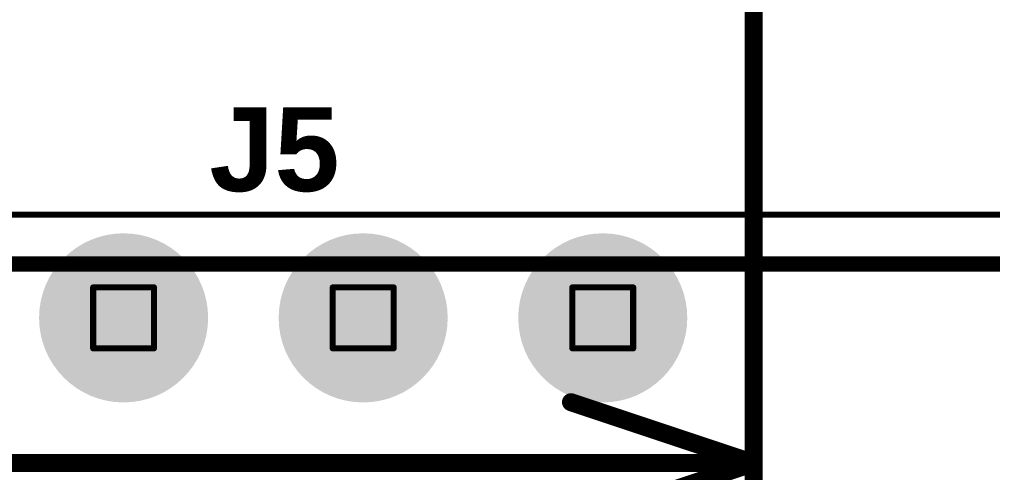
# Model space of a CAD drawing. Header units: inches. Extents: x -1.3 to 11.9, y -6.8 to 4.2.
# Drawn here: x 1.9726 to 2.2924, y -0.3574 to -0.2086 of the extents above; entities that cross this region are included whole.
import ezdxf

# ---------------------------------------------------------------- set-up
doc = ezdxf.new("R2010")
doc.units = ezdxf.units.IN
doc.header["$MEASUREMENT"] = 0
for name, color, linetype in [('02_GND1', 76, 'Continuous'), ('03_SIG1', 76, 'Continuous'), ('04_GND2', 16, 'Continuous'), ('05_SIG2', 156, 'Continuous'), ('06_GND3', 216, 'Continuous'), ('07_SIG3', 216, 'Continuous'), ('08_GND4', 136, 'Continuous'), ('09_PWR1', 136, 'Continuous'), ('10_PWR2', 136, 'Continuous'), ('11_GND5', 136, 'Continuous'), ('12_SIG4', 7, 'Continuous'), ('13_GND6', 136, 'Continuous'), ('14_SIG5', 136, 'Continuous'), ('15_GND7', 136, 'Continuous'), ('BOTTOM', 5, 'Continuous'), ('Bottom Solder', 6, 'Continuous'), ('FAB_DWG_INFO', 1, 'Continuous'), ('Mechanical 13', 56, 'Continuous'), ('Multi-Layer', 9, 'Continuous'), ('Pad Holes', 156, 'Continuous'), ('POT_INFO', 56, 'Continuous'), ('TOP', 1, 'Continuous'), ('Top Overlay', 2, 'Continuous'), ('Top Solder', 216, 'Continuous')]:
    doc.layers.add(name, color=color, linetype=linetype)
doc.styles.add('Microsoft Sans Serif_Bold', font='', dxfattribs={"height": 0.2})
doc.styles.get('Microsoft Sans Serif_Bold').set_extended_font_data('Microsoft Sans Serif', bold=True)

# ---------------------------------------------------------------- blocks, each defined once
blk = doc.blocks.new('CONN_10018784_10201TLF_335')
at = {"layer": '02_GND1'}
h = blk.add_hatch(color=76, dxfattribs=at)
edge = h.paths.add_edge_path()
edge.add_arc((0.19685, 0.07874), 0.02578, 0, 360)
h = blk.add_hatch(color=76, dxfattribs=at)
edge = h.paths.add_edge_path()
edge.add_arc((0.27559, 0.07874), 0.02578, 0, 360)
h = blk.add_hatch(color=76, dxfattribs=at)
edge = h.paths.add_edge_path()
edge.add_arc((0.35433, 0.07874), 0.02578, 0, 360)
at = {"layer": '03_SIG1'}
h = blk.add_hatch(color=76, dxfattribs=at)
edge = h.paths.add_edge_path()
edge.add_arc((0.19685, 0.07874), 0.02378, 0, 360)
h = blk.add_hatch(color=76, dxfattribs=at)
edge = h.paths.add_edge_path()
edge.add_arc((0.27559, 0.07874), 0.02378, 0, 360)
h = blk.add_hatch(color=76, dxfattribs=at)
edge = h.paths.add_edge_path()
edge.add_arc((0.35433, 0.07874), 0.02378, 0, 360)
at = {"layer": '04_GND2'}
h = blk.add_hatch(color=16, dxfattribs=at)
edge = h.paths.add_edge_path()
edge.add_arc((0.19685, 0.07874), 0.02578, 0, 360)
h = blk.add_hatch(color=16, dxfattribs=at)
edge = h.paths.add_edge_path()
edge.add_arc((0.27559, 0.07874), 0.02578, 0, 360)
h = blk.add_hatch(color=16, dxfattribs=at)
edge = h.paths.add_edge_path()
edge.add_arc((0.35433, 0.07874), 0.02578, 0, 360)
at = {"layer": '05_SIG2'}
h = blk.add_hatch(color=156, dxfattribs=at)
edge = h.paths.add_edge_path()
edge.add_arc((0.19685, 0.07874), 0.02378, 0, 360)
h = blk.add_hatch(color=156, dxfattribs=at)
edge = h.paths.add_edge_path()
edge.add_arc((0.27559, 0.07874), 0.02378, 0, 360)
h = blk.add_hatch(color=156, dxfattribs=at)
edge = h.paths.add_edge_path()
edge.add_arc((0.35433, 0.07874), 0.02378, 0, 360)
at = {"layer": '06_GND3'}
h = blk.add_hatch(color=216, dxfattribs=at)
edge = h.paths.add_edge_path()
edge.add_arc((0.19685, 0.07874), 0.02578, 0, 360)
h = blk.add_hatch(color=216, dxfattribs=at)
edge = h.paths.add_edge_path()
edge.add_arc((0.27559, 0.07874), 0.02578, 0, 360)
h = blk.add_hatch(color=216, dxfattribs=at)
edge = h.paths.add_edge_path()
edge.add_arc((0.35433, 0.07874), 0.02578, 0, 360)
at = {"layer": '07_SIG3'}
h = blk.add_hatch(color=216, dxfattribs=at)
edge = h.paths.add_edge_path()
edge.add_arc((0.19685, 0.07874), 0.02378, 0, 360)
h = blk.add_hatch(color=216, dxfattribs=at)
edge = h.paths.add_edge_path()
edge.add_arc((0.27559, 0.07874), 0.02378, 0, 360)
h = blk.add_hatch(color=216, dxfattribs=at)
edge = h.paths.add_edge_path()
edge.add_arc((0.35433, 0.07874), 0.02378, 0, 360)
at = {"layer": '08_GND4'}
h = blk.add_hatch(color=136, dxfattribs=at)
edge = h.paths.add_edge_path()
edge.add_arc((0.19685, 0.07874), 0.02578, 0, 360)
h = blk.add_hatch(color=136, dxfattribs=at)
edge = h.paths.add_edge_path()
edge.add_arc((0.27559, 0.07874), 0.02578, 0, 360)
h = blk.add_hatch(color=136, dxfattribs=at)
edge = h.paths.add_edge_path()
edge.add_arc((0.35433, 0.07874), 0.02578, 0, 360)
at = {"layer": '09_PWR1'}
h = blk.add_hatch(color=136, dxfattribs=at)
edge = h.paths.add_edge_path()
edge.add_arc((0.19685, 0.07874), 0.02578, 0, 360)
h = blk.add_hatch(color=136, dxfattribs=at)
edge = h.paths.add_edge_path()
edge.add_arc((0.27559, 0.07874), 0.02578, 0, 360)
h = blk.add_hatch(color=136, dxfattribs=at)
edge = h.paths.add_edge_path()
edge.add_arc((0.35433, 0.07874), 0.02578, 0, 360)
at = {"layer": '10_PWR2'}
h = blk.add_hatch(color=136, dxfattribs=at)
edge = h.paths.add_edge_path()
edge.add_arc((0.19685, 0.07874), 0.02578, 0, 360)
h = blk.add_hatch(color=136, dxfattribs=at)
edge = h.paths.add_edge_path()
edge.add_arc((0.27559, 0.07874), 0.02578, 0, 360)
h = blk.add_hatch(color=136, dxfattribs=at)
edge = h.paths.add_edge_path()
edge.add_arc((0.35433, 0.07874), 0.02578, 0, 360)
at = {"layer": '11_GND5'}
h = blk.add_hatch(color=136, dxfattribs=at)
edge = h.paths.add_edge_path()
edge.add_arc((0.19685, 0.07874), 0.02578, 0, 360)
h = blk.add_hatch(color=136, dxfattribs=at)
edge = h.paths.add_edge_path()
edge.add_arc((0.27559, 0.07874), 0.02578, 0, 360)
h = blk.add_hatch(color=136, dxfattribs=at)
edge = h.paths.add_edge_path()
edge.add_arc((0.35433, 0.07874), 0.02578, 0, 360)
at = {"layer": '12_SIG4'}
h = blk.add_hatch(color=7, dxfattribs=at)
edge = h.paths.add_edge_path()
edge.add_arc((0.19685, 0.07874), 0.02378, 0, 360)
h = blk.add_hatch(color=7, dxfattribs=at)
edge = h.paths.add_edge_path()
edge.add_arc((0.27559, 0.07874), 0.02378, 0, 360)
h = blk.add_hatch(color=7, dxfattribs=at)
edge = h.paths.add_edge_path()
edge.add_arc((0.35433, 0.07874), 0.02378, 0, 360)
at = {"layer": '13_GND6'}
h = blk.add_hatch(color=136, dxfattribs=at)
edge = h.paths.add_edge_path()
edge.add_arc((0.19685, 0.07874), 0.02578, 0, 360)
h = blk.add_hatch(color=136, dxfattribs=at)
edge = h.paths.add_edge_path()
edge.add_arc((0.27559, 0.07874), 0.02578, 0, 360)
h = blk.add_hatch(color=136, dxfattribs=at)
edge = h.paths.add_edge_path()
edge.add_arc((0.35433, 0.07874), 0.02578, 0, 360)
at = {"layer": '14_SIG5'}
h = blk.add_hatch(color=136, dxfattribs=at)
edge = h.paths.add_edge_path()
edge.add_arc((0.19685, 0.07874), 0.02378, 0, 360)
h = blk.add_hatch(color=136, dxfattribs=at)
edge = h.paths.add_edge_path()
edge.add_arc((0.27559, 0.07874), 0.02378, 0, 360)
h = blk.add_hatch(color=136, dxfattribs=at)
edge = h.paths.add_edge_path()
edge.add_arc((0.35433, 0.07874), 0.02378, 0, 360)
at = {"layer": '15_GND7'}
h = blk.add_hatch(color=136, dxfattribs=at)
edge = h.paths.add_edge_path()
edge.add_arc((0.19685, 0.07874), 0.02578, 0, 360)
h = blk.add_hatch(color=136, dxfattribs=at)
edge = h.paths.add_edge_path()
edge.add_arc((0.27559, 0.07874), 0.02578, 0, 360)
h = blk.add_hatch(color=136, dxfattribs=at)
edge = h.paths.add_edge_path()
edge.add_arc((0.35433, 0.07874), 0.02578, 0, 360)
at = {"layer": 'BOTTOM'}
h = blk.add_hatch(color=5, dxfattribs=at)
edge = h.paths.add_edge_path()
edge.add_arc((0.19685, 0.07874), 0.02378, 0, 360)
h = blk.add_hatch(color=5, dxfattribs=at)
edge = h.paths.add_edge_path()
edge.add_arc((0.27559, 0.07874), 0.02378, 0, 360)
h = blk.add_hatch(color=5, dxfattribs=at)
edge = h.paths.add_edge_path()
edge.add_arc((0.35433, 0.07874), 0.02378, 0, 360)
at = {"layer": 'Bottom Solder'}
h = blk.add_hatch(color=6, dxfattribs=at)
edge = h.paths.add_edge_path()
edge.add_arc((0.19685, 0.07874), 0.02778, 0, 360)
h = blk.add_hatch(color=6, dxfattribs=at)
edge = h.paths.add_edge_path()
edge.add_arc((0.27559, 0.07874), 0.02778, 0, 360)
h = blk.add_hatch(color=6, dxfattribs=at)
edge = h.paths.add_edge_path()
edge.add_arc((0.35433, 0.07874), 0.02778, 0, 360)
at = {"layer": 'Multi-Layer'}
h = blk.add_hatch(color=9, dxfattribs=at)
edge = h.paths.add_edge_path()
edge.add_arc((0.19685, 0.07874), 0.02378, 0, 360)
h = blk.add_hatch(color=9, dxfattribs=at)
edge = h.paths.add_edge_path()
edge.add_arc((0.27559, 0.07874), 0.02378, 0, 360)
h = blk.add_hatch(color=9, dxfattribs=at)
edge = h.paths.add_edge_path()
edge.add_arc((0.35433, 0.07874), 0.02378, 0, 360)
at = {"layer": 'Pad Holes'}
h = blk.add_hatch(color=7, dxfattribs=at)
edge = h.paths.add_edge_path()
edge.add_arc((0.19685, 0.07874), 0.01378, 0, 360)
h = blk.add_hatch(color=7, dxfattribs=at)
edge = h.paths.add_edge_path()
edge.add_arc((0.27559, 0.07874), 0.01378, 0, 360)
h = blk.add_hatch(color=7, dxfattribs=at)
edge = h.paths.add_edge_path()
edge.add_arc((0.35433, 0.07874), 0.01378, 0, 360)
at = {"layer": 'TOP'}
h = blk.add_hatch(color=1, dxfattribs=at)
edge = h.paths.add_edge_path()
edge.add_arc((0.19685, 0.07874), 0.02378, 0, 360)
h = blk.add_hatch(color=1, dxfattribs=at)
edge = h.paths.add_edge_path()
edge.add_arc((0.27559, 0.07874), 0.02378, 0, 360)
h = blk.add_hatch(color=1, dxfattribs=at)
edge = h.paths.add_edge_path()
edge.add_arc((0.35433, 0.07874), 0.02378, 0, 360)
at = {"layer": 'Top Solder'}
h = blk.add_hatch(color=216, dxfattribs=at)
edge = h.paths.add_edge_path()
edge.add_arc((0.19685, 0.07874), 0.02778, 0, 360)
h = blk.add_hatch(color=216, dxfattribs=at)
edge = h.paths.add_edge_path()
edge.add_arc((0.27559, 0.07874), 0.02778, 0, 360)
h = blk.add_hatch(color=216, dxfattribs=at)
edge = h.paths.add_edge_path()
edge.add_arc((0.35433, 0.07874), 0.02778, 0, 360)
at = {"layer": 'Mechanical 13'}
blk.add_lwpolyline([(-0.1122, 0.09646, 0.005, 0.005, 0), (1.42323, 0.09646, 0.005, 0.005, 0)], format="xyseb", dxfattribs=at)
at = {"layer": 'POT_INFO'}
blk.add_lwpolyline([(-0.12205, 0.1126, 0.00197, 0.00197, 0), (1.43307, 0.1126, 0.00197, 0.00197, 0)], format="xyseb", dxfattribs=at)
at = {"layer": 'Top Overlay'}
blk.add_lwpolyline([(0.3878, 0.09646, 0.005, 0.005, 0), (0.47835, 0.09646, 0.005, 0.005, 0)], format="xyseb", dxfattribs=at)
for points in [[(0.38655, 0.09646, 0.0025, 0.0025, 1), (0.38905, 0.09646, 0.0025, 0.0025, 1)], [(0.4771, 0.09646, 0.0025, 0.0025, 1), (0.4796, 0.09646, 0.0025, 0.0025, 1)]]:
    blk.add_lwpolyline(points, format="xyseb", close=True, dxfattribs=at)

msp = doc.modelspace()

# ---------------------------------------------------------------- linework, layer by layer
at = {"layer": 'FAB_DWG_INFO'}
for points in [[(2.21387, -0.36433, 0.00591, 0.00591, 0), (2.21387, 0.13415, 0.00591, 0.00591, 0)], [(1.99683, -0.29663, 0.002, 0.002, 0), (2.01683, -0.29663, 0.002, 0.002, 0)], [(1.99683, -0.31663, 0.002, 0.002, 0), (1.99683, -0.29663, 0.002, 0.002, 0)], [(2.01683, -0.31663, 0.002, 0.002, 0), (2.01683, -0.29663, 0.002, 0.002, 0)], [(2.07557, -0.29663, 0.002, 0.002, 0), (2.09557, -0.29663, 0.002, 0.002, 0)], [(2.07557, -0.31663, 0.002, 0.002, 0), (2.07557, -0.29663, 0.002, 0.002, 0)], [(2.09557, -0.31663, 0.002, 0.002, 0), (2.09557, -0.29663, 0.002, 0.002, 0)], [(2.15431, -0.29663, 0.002, 0.002, 0), (2.17431, -0.29663, 0.002, 0.002, 0)], [(2.15431, -0.31663, 0.002, 0.002, 0), (2.15431, -0.29663, 0.002, 0.002, 0)], [(2.17431, -0.31663, 0.002, 0.002, 0), (2.17431, -0.29663, 0.002, 0.002, 0)], [(1.99683, -0.31663, 0.002, 0.002, 0), (2.01683, -0.31663, 0.002, 0.002, 0)], [(2.07557, -0.31663, 0.002, 0.002, 0), (2.09557, -0.31663, 0.002, 0.002, 0)], [(2.15431, -0.31663, 0.002, 0.002, 0), (2.17431, -0.31663, 0.002, 0.002, 0)], [(2.15387, -0.33433, 0.00591, 0.00591, 0), (2.21387, -0.35433, 0.00591, 0.00591, 0)], [(1.24988, -0.35433, 0.00591, 0.00591, 0), (2.21387, -0.35433, 0.00591, 0.00591, 0)], [(2.15387, -0.37433, 0.00591, 0.00591, 0), (2.21387, -0.35433, 0.00591, 0.00591, 0)]]:
    msp.add_lwpolyline(points, format="xyseb", dxfattribs=at)
for points in [[(1.99633, -0.29663, 0.001, 0.001, 1), (1.99733, -0.29663, 0.001, 0.001, 1)], [(1.99633, -0.29663, 0.001, 0.001, 1), (1.99733, -0.29663, 0.001, 0.001, 1)], [(2.01633, -0.29663, 0.001, 0.001, 1), (2.01733, -0.29663, 0.001, 0.001, 1)], [(2.01633, -0.29663, 0.001, 0.001, 1), (2.01733, -0.29663, 0.001, 0.001, 1)], [(2.07507, -0.29663, 0.001, 0.001, 1), (2.07607, -0.29663, 0.001, 0.001, 1)], [(2.07507, -0.29663, 0.001, 0.001, 1), (2.07607, -0.29663, 0.001, 0.001, 1)], [(2.09507, -0.29663, 0.001, 0.001, 1), (2.09607, -0.29663, 0.001, 0.001, 1)], [(2.09507, -0.29663, 0.001, 0.001, 1), (2.09607, -0.29663, 0.001, 0.001, 1)], [(2.15381, -0.29663, 0.001, 0.001, 1), (2.15481, -0.29663, 0.001, 0.001, 1)], [(2.15381, -0.29663, 0.001, 0.001, 1), (2.15481, -0.29663, 0.001, 0.001, 1)], [(2.17381, -0.29663, 0.001, 0.001, 1), (2.17481, -0.29663, 0.001, 0.001, 1)], [(2.17381, -0.29663, 0.001, 0.001, 1), (2.17481, -0.29663, 0.001, 0.001, 1)], [(1.99633, -0.31663, 0.001, 0.001, 1), (1.99733, -0.31663, 0.001, 0.001, 1)], [(1.99633, -0.31663, 0.001, 0.001, 1), (1.99733, -0.31663, 0.001, 0.001, 1)], [(2.01633, -0.31663, 0.001, 0.001, 1), (2.01733, -0.31663, 0.001, 0.001, 1)], [(2.01633, -0.31663, 0.001, 0.001, 1), (2.01733, -0.31663, 0.001, 0.001, 1)], [(2.07507, -0.31663, 0.001, 0.001, 1), (2.07607, -0.31663, 0.001, 0.001, 1)], [(2.07507, -0.31663, 0.001, 0.001, 1), (2.07607, -0.31663, 0.001, 0.001, 1)], [(2.09507, -0.31663, 0.001, 0.001, 1), (2.09607, -0.31663, 0.001, 0.001, 1)], [(2.09507, -0.31663, 0.001, 0.001, 1), (2.09607, -0.31663, 0.001, 0.001, 1)], [(2.15381, -0.31663, 0.001, 0.001, 1), (2.15481, -0.31663, 0.001, 0.001, 1)], [(2.15381, -0.31663, 0.001, 0.001, 1), (2.15481, -0.31663, 0.001, 0.001, 1)], [(2.17381, -0.31663, 0.001, 0.001, 1), (2.17481, -0.31663, 0.001, 0.001, 1)], [(2.17381, -0.31663, 0.001, 0.001, 1), (2.17481, -0.31663, 0.001, 0.001, 1)], [(2.15239, -0.33433, 0.00295, 0.00295, 1), (2.15534, -0.33433, 0.00295, 0.00295, 1)], [(2.21239, -0.35433, 0.00295, 0.00295, 1), (2.21534, -0.35433, 0.00295, 0.00295, 1)], [(2.21239, -0.35433, 0.00295, 0.00295, 1), (2.21534, -0.35433, 0.00295, 0.00295, 1)], [(2.21239, -0.35433, 0.00295, 0.00295, 1), (2.21534, -0.35433, 0.00295, 0.00295, 1)]]:
    msp.add_lwpolyline(points, format="xyseb", close=True, dxfattribs=at)

# ---------------------------------------------------------------- block references
msp.add_blockref('CONN_10018784_10201TLF_335', (1.80998, -0.38537))

# ---------------------------------------------------------------- texts
at = {"layer": 'Top Overlay', "style": 'Microsoft Sans Serif_Bold'}
msp.add_text('J5', height=0.027559, dxfattribs=at).set_placement((2.035, -0.265))

doc.saveas('drawing.dxf')
